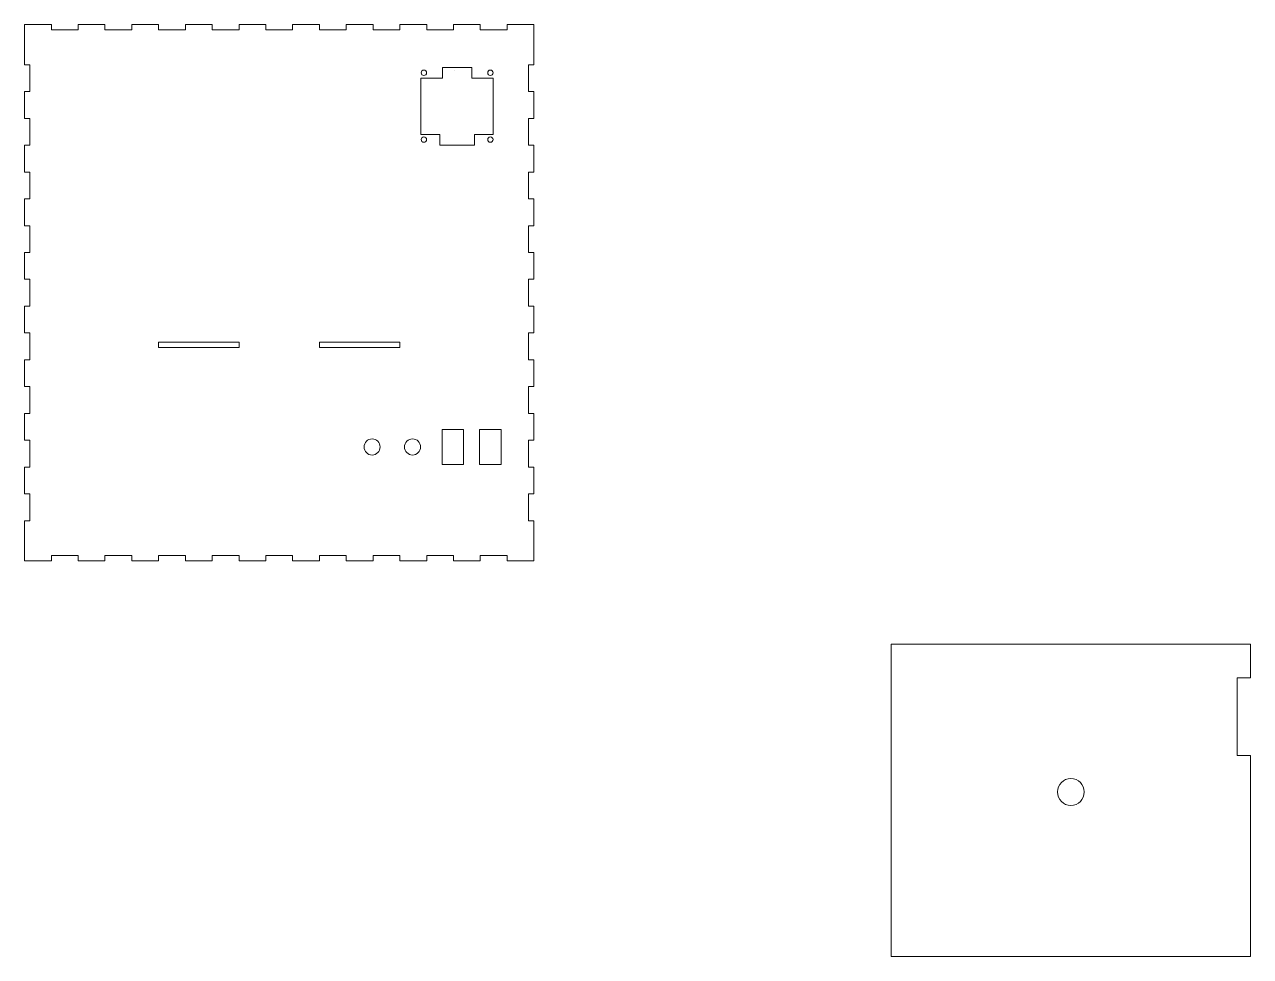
# Model space of a CAD drawing. Header units: millimetres. Extents: x 1605 to 2062, y -505 to -158.
import ezdxf

# ---------------------------------------------------------------- set-up
doc = ezdxf.new("R2010")
doc.units = ezdxf.units.MM
doc.header["$MEASUREMENT"] = 0
doc.layers.add('line', color=7, linetype='Continuous', lineweight=0)

msp = doc.modelspace()

# ---------------------------------------------------------------- linework, layer by layer
at = {"layer": 'line', "color": 250, "lineweight": 9, "true_color": 0x231f20}
msp.add_line((1765.49, -175.13), (1765.49, -175.13), dxfattribs=at)
for points in [[(1780.02, -177.87), (1780.02, -198.88), (1773.02, -198.88), (1773.02, -202.88), (1760.02, -202.88), (1760.02, -198.88), (1753.02, -198.88), (1753.02, -177.87), (1761.02, -177.87), (1761.02, -173.87), (1772.02, -173.87), (1772.02, -177.87)], [(1685.16, -278.27), (1655.16, -278.27), (1655.16, -276.27), (1685.16, -276.27)], [(1745.16, -278.27), (1715.16, -278.27), (1715.16, -276.27), (1745.16, -276.27)], [(1768.92, -321.87), (1760.92, -321.87), (1760.92, -308.87), (1768.92, -308.87)], [(1782.92, -321.87), (1774.92, -321.87), (1774.92, -308.87), (1782.92, -308.87)]]:
    msp.add_lwpolyline(points, close=True, dxfattribs=at)
for centre in [(1754.12, -175.87), (1778.92, -175.87), (1754.12, -200.78), (1778.92, -200.78)]:
    msp.add_circle(centre, 1, dxfattribs=at)
for points, knots in [([(1605.16, -157.87), (1605.16, -157.87), (1605.16, -172.87), (1605.16, -172.87), (1605.16, -172.87), (1607.16, -172.87), (1607.16, -172.87), (1607.16, -172.87), (1607.16, -182.87), (1607.16, -182.87), (1607.16, -182.87), (1605.16, -182.87), (1605.16, -182.87), (1605.16, -182.87), (1605.16, -192.87), (1605.16, -192.87), (1605.16, -192.87), (1607.16, -192.87), (1607.16, -192.87), (1607.16, -192.87), (1607.16, -202.87), (1607.16, -202.87), (1607.16, -202.87), (1605.16, -202.87), (1605.16, -202.87), (1605.16, -202.87), (1605.16, -212.87), (1605.16, -212.87), (1605.16, -212.87), (1607.16, -212.87), (1607.16, -212.87), (1607.16, -212.87), (1607.16, -222.87), (1607.16, -222.87), (1607.16, -222.87), (1605.16, -222.87), (1605.16, -222.87), (1605.16, -222.87), (1605.16, -232.87), (1605.16, -232.87), (1605.16, -232.87), (1607.16, -232.87), (1607.16, -232.87), (1607.16, -232.87), (1607.16, -242.87), (1607.16, -242.87), (1607.16, -242.87), (1605.16, -242.87), (1605.16, -242.87), (1605.16, -242.87), (1605.16, -252.87), (1605.16, -252.87), (1605.16, -252.87), (1607.16, -252.87), (1607.16, -252.87), (1607.16, -252.87), (1607.16, -262.87), (1607.16, -262.87), (1607.16, -262.87), (1605.16, -262.87), (1605.16, -262.87), (1605.16, -262.87), (1605.16, -272.87), (1605.16, -272.87), (1605.16, -272.87), (1607.16, -272.87), (1607.16, -272.87), (1607.16, -272.87), (1607.16, -282.87), (1607.16, -282.87), (1607.16, -282.87), (1605.16, -282.87), (1605.16, -282.87), (1605.16, -282.87), (1605.16, -292.87), (1605.16, -292.87), (1605.16, -292.87), (1607.16, -292.87), (1607.16, -292.87), (1607.16, -292.87), (1607.16, -302.87), (1607.16, -302.87), (1607.16, -302.87), (1605.16, -302.87), (1605.16, -302.87), (1605.16, -302.87), (1605.16, -312.87), (1605.16, -312.87), (1605.16, -312.87), (1607.16, -312.87), (1607.16, -312.87), (1607.16, -312.87), (1607.16, -322.87), (1607.16, -322.87), (1607.16, -322.87), (1605.16, -322.87), (1605.16, -322.87), (1605.16, -322.87), (1605.16, -332.87), (1605.16, -332.87), (1605.16, -332.87), (1607.16, -332.87), (1607.16, -332.87), (1607.16, -332.87), (1607.16, -342.87), (1607.16, -342.87), (1607.16, -342.87), (1605.16, -342.87), (1605.16, -342.87), (1605.16, -342.87), (1605.16, -352.87), (1605.16, -352.87), (1605.16, -352.87), (1605.16, -357.87), (1605.16, -357.87), (1605.16, -357.87), (1615.16, -357.87), (1615.16, -357.87), (1615.16, -357.87), (1615.16, -355.87), (1615.16, -355.87), (1615.16, -355.87), (1625.16, -355.87), (1625.16, -355.87), (1625.16, -355.87), (1625.16, -357.87), (1625.16, -357.87), (1625.16, -357.87), (1635.16, -357.87), (1635.16, -357.87), (1635.16, -357.87), (1635.16, -355.87), (1635.16, -355.87), (1635.16, -355.87), (1645.16, -355.87), (1645.16, -355.87), (1645.16, -355.87), (1645.16, -357.87), (1645.16, -357.87), (1645.16, -357.87), (1655.16, -357.87), (1655.16, -357.87), (1655.16, -357.87), (1655.16, -355.87), (1655.16, -355.87), (1655.16, -355.87), (1665.16, -355.87), (1665.16, -355.87), (1665.16, -355.87), (1665.16, -357.87), (1665.16, -357.87), (1665.16, -357.87), (1675.16, -357.87), (1675.16, -357.87), (1675.16, -357.87), (1675.16, -355.87), (1675.16, -355.87), (1675.16, -355.87), (1685.16, -355.87), (1685.16, -355.87), (1685.16, -355.87), (1685.16, -357.87), (1685.16, -357.87), (1685.16, -357.87), (1695.16, -357.87), (1695.16, -357.87), (1695.16, -357.87), (1695.16, -355.87), (1695.16, -355.87), (1695.16, -355.87), (1705.16, -355.87), (1705.16, -355.87), (1705.16, -355.87), (1705.16, -357.87), (1705.16, -357.87), (1705.16, -357.87), (1715.16, -357.87), (1715.16, -357.87), (1715.16, -357.87), (1715.16, -355.87), (1715.16, -355.87), (1715.16, -355.87), (1725.16, -355.87), (1725.16, -355.87), (1725.16, -355.87), (1725.16, -357.87), (1725.16, -357.87), (1725.16, -357.87), (1735.16, -357.87), (1735.16, -357.87), (1735.16, -357.87), (1735.16, -355.87), (1735.16, -355.87), (1735.16, -355.87), (1745.16, -355.87), (1745.16, -355.87), (1745.16, -355.87), (1745.16, -357.87), (1745.16, -357.87), (1745.16, -357.87), (1755.16, -357.87), (1755.16, -357.87), (1755.16, -357.87), (1755.16, -355.87), (1755.16, -355.87), (1755.16, -355.87), (1765.16, -355.87), (1765.16, -355.87), (1765.16, -355.87), (1765.16, -357.87), (1765.16, -357.87), (1765.16, -357.87), (1775.16, -357.87), (1775.16, -357.87), (1775.16, -357.87), (1775.16, -355.87), (1775.16, -355.87), (1775.16, -355.87), (1785.16, -355.87), (1785.16, -355.87), (1785.16, -355.87), (1785.16, -357.87), (1785.16, -357.87), (1785.16, -357.87), (1795.16, -357.87), (1795.16, -357.87), (1795.16, -357.87), (1795.16, -342.87), (1795.16, -342.87), (1795.16, -342.87), (1793.16, -342.87), (1793.16, -342.87), (1793.16, -342.87), (1793.16, -332.87), (1793.16, -332.87), (1793.16, -332.87), (1795.16, -332.87), (1795.16, -332.87), (1795.16, -332.87), (1795.16, -322.87), (1795.16, -322.87), (1795.16, -322.87), (1793.16, -322.87), (1793.16, -322.87), (1793.16, -322.87), (1793.16, -312.87), (1793.16, -312.87), (1793.16, -312.87), (1795.16, -312.87), (1795.16, -312.87), (1795.16, -312.87), (1795.16, -302.87), (1795.16, -302.87), (1795.16, -302.87), (1793.16, -302.87), (1793.16, -302.87), (1793.16, -302.87), (1793.16, -292.87), (1793.16, -292.87), (1793.16, -292.87), (1795.16, -292.87), (1795.16, -292.87), (1795.16, -292.87), (1795.16, -282.87), (1795.16, -282.87), (1795.16, -282.87), (1793.16, -282.87), (1793.16, -282.87), (1793.16, -282.87), (1793.16, -272.87), (1793.16, -272.87), (1793.16, -272.87), (1795.16, -272.87), (1795.16, -272.87), (1795.16, -272.87), (1795.16, -262.87), (1795.16, -262.87), (1795.16, -262.87), (1793.16, -262.87), (1793.16, -262.87), (1793.16, -262.87), (1793.16, -252.87), (1793.16, -252.87), (1793.16, -252.87), (1795.16, -252.87), (1795.16, -252.87), (1795.16, -252.87), (1795.16, -242.87), (1795.16, -242.87), (1795.16, -242.87), (1793.16, -242.87), (1793.16, -242.87), (1793.16, -242.87), (1793.16, -232.87), (1793.16, -232.87), (1793.16, -232.87), (1795.16, -232.87), (1795.16, -232.87), (1795.16, -232.87), (1795.16, -222.87), (1795.16, -222.87), (1795.16, -222.87), (1793.16, -222.87), (1793.16, -222.87), (1793.16, -222.87), (1793.16, -212.87), (1793.16, -212.87), (1793.16, -212.87), (1795.16, -212.87), (1795.16, -212.87), (1795.16, -212.87), (1795.16, -202.87), (1795.16, -202.87), (1795.16, -202.87), (1793.16, -202.87), (1793.16, -202.87), (1793.16, -202.87), (1793.16, -192.87), (1793.16, -192.87), (1793.16, -192.87), (1795.16, -192.87), (1795.16, -192.87), (1795.16, -192.87), (1795.16, -182.87), (1795.16, -182.87), (1795.16, -182.87), (1793.16, -182.87), (1793.16, -182.87), (1793.16, -182.87), (1793.16, -172.87), (1793.16, -172.87), (1793.16, -172.87), (1795.16, -172.87), (1795.16, -172.87), (1795.16, -172.87), (1795.16, -162.87), (1795.16, -162.87), (1795.16, -162.87), (1795.16, -157.87), (1795.16, -157.87), (1795.16, -157.87), (1785.16, -157.87), (1785.16, -157.87), (1785.16, -157.87), (1785.16, -159.87), (1785.16, -159.87), (1785.16, -159.87), (1775.16, -159.87), (1775.16, -159.87), (1775.16, -159.87), (1775.16, -157.87), (1775.16, -157.87), (1775.16, -157.87), (1765.16, -157.87), (1765.16, -157.87), (1765.16, -157.87), (1765.16, -159.87), (1765.16, -159.87), (1765.16, -159.87), (1755.16, -159.87), (1755.16, -159.87), (1755.16, -159.87), (1755.16, -157.87), (1755.16, -157.87), (1755.16, -157.87), (1745.16, -157.87), (1745.16, -157.87), (1745.16, -157.87), (1745.16, -159.87), (1745.16, -159.87), (1745.16, -159.87), (1735.16, -159.87), (1735.16, -159.87), (1735.16, -159.87), (1735.16, -157.87), (1735.16, -157.87), (1735.16, -157.87), (1725.16, -157.87), (1725.16, -157.87), (1725.16, -157.87), (1725.16, -159.87), (1725.16, -159.87), (1725.16, -159.87), (1715.16, -159.87), (1715.16, -159.87), (1715.16, -159.87), (1715.16, -157.87), (1715.16, -157.87), (1715.16, -157.87), (1705.16, -157.87), (1705.16, -157.87), (1705.16, -157.87), (1705.16, -159.87), (1705.16, -159.87), (1705.16, -159.87), (1695.16, -159.87), (1695.16, -159.87), (1695.16, -159.87), (1695.16, -157.87), (1695.16, -157.87), (1695.16, -157.87), (1685.16, -157.87), (1685.16, -157.87), (1685.16, -157.87), (1685.16, -159.87), (1685.16, -159.87), (1685.16, -159.87), (1675.16, -159.87), (1675.16, -159.87), (1675.16, -159.87), (1675.16, -157.87), (1675.16, -157.87), (1675.16, -157.87), (1665.16, -157.87), (1665.16, -157.87), (1665.16, -157.87), (1665.16, -159.87), (1665.16, -159.87), (1665.16, -159.87), (1655.16, -159.87), (1655.16, -159.87), (1655.16, -159.87), (1655.16, -157.87), (1655.16, -157.87), (1655.16, -157.87), (1645.16, -157.87), (1645.16, -157.87), (1645.16, -157.87), (1645.16, -159.87), (1645.16, -159.87), (1645.16, -159.87), (1635.16, -159.87), (1635.16, -159.87), (1635.16, -159.87), (1635.16, -157.87), (1635.16, -157.87), (1635.16, -157.87), (1625.16, -157.87), (1625.16, -157.87), (1625.16, -157.87), (1625.16, -159.87), (1625.16, -159.87), (1625.16, -159.87), (1615.16, -159.87), (1615.16, -159.87), (1615.16, -159.87), (1615.16, -157.87), (1615.16, -157.87), (1615.16, -157.87), (1605.16, -157.87), (1605.16, -157.87)], [0, 0, 0, 0, 1, 1, 1, 2, 2, 2, 3, 3, 3, 4, 4, 4, 5, 5, 5, 6, 6, 6, 7, 7, 7, 8, 8, 8, 9, 9, 9, 10, 10, 10, 11, 11, 11, 12, 12, 12, 13, 13, 13, 14, 14, 14, 15, 15, 15, 16, 16, 16, 17, 17, 17, 18, 18, 18, 19, 19, 19, 20, 20, 20, 21, 21, 21, 22, 22, 22, 23, 23, 23, 24, 24, 24, 25, 25, 25, 26, 26, 26, 27, 27, 27, 28, 28, 28, 29, 29, 29, 30, 30, 30, 31, 31, 31, 32, 32, 32, 33, 33, 33, 34, 34, 34, 35, 35, 35, 36, 36, 36, 37, 37, 37, 38, 38, 38, 39, 39, 39, 40, 40, 40, 41, 41, 41, 42, 42, 42, 43, 43, 43, 44, 44, 44, 45, 45, 45, 46, 46, 46, 47, 47, 47, 48, 48, 48, 49, 49, 49, 50, 50, 50, 51, 51, 51, 52, 52, 52, 53, 53, 53, 54, 54, 54, 55, 55, 55, 56, 56, 56, 57, 57, 57, 58, 58, 58, 59, 59, 59, 60, 60, 60, 61, 61, 61, 62, 62, 62, 63, 63, 63, 64, 64, 64, 65, 65, 65, 66, 66, 66, 67, 67, 67, 68, 68, 68, 69, 69, 69, 70, 70, 70, 71, 71, 71, 72, 72, 72, 73, 73, 73, 74, 74, 74, 75, 75, 75, 76, 76, 76, 77, 77, 77, 78, 78, 78, 79, 79, 79, 80, 80, 80, 81, 81, 81, 82, 82, 82, 83, 83, 83, 84, 84, 84, 85, 85, 85, 86, 86, 86, 87, 87, 87, 88, 88, 88, 89, 89, 89, 90, 90, 90, 91, 91, 91, 92, 92, 92, 93, 93, 93, 94, 94, 94, 95, 95, 95, 96, 96, 96, 97, 97, 97, 98, 98, 98, 99, 99, 99, 100, 100, 100, 101, 101, 101, 102, 102, 102, 103, 103, 103, 104, 104, 104, 105, 105, 105, 106, 106, 106, 107, 107, 107, 108, 108, 108, 109, 109, 109, 110, 110, 110, 111, 111, 111, 112, 112, 112, 113, 113, 113, 114, 114, 114, 115, 115, 115, 116, 116, 116, 117, 117, 117, 118, 118, 118, 119, 119, 119, 120, 120, 120, 121, 121, 121, 122, 122, 122, 123, 123, 123, 124, 124, 124, 125, 125, 125, 126, 126, 126, 127, 127, 127, 128, 128, 128, 129, 129, 129, 130, 130, 130, 131, 131, 131, 132, 132, 132, 133, 133, 133, 134, 134, 134, 135, 135, 135, 136, 136, 136, 137, 137, 137, 138, 138, 138, 139, 139, 139, 140, 140, 140, 141, 141, 141, 142, 142, 142, 143, 143, 143, 144, 144, 144, 145, 145, 145, 146, 146, 146, 147, 147, 147, 148, 148, 148, 149, 149, 149, 150, 150, 150, 150]), ([(1734.81, -318.37), (1734.81, -318.37), (1734.81, -318.37), (1734.81, -318.37), (1733.15, -318.37), (1731.81, -317.02), (1731.81, -315.37), (1731.81, -315.37), (1731.81, -315.37), (1731.81, -315.37), (1731.81, -313.71), (1733.15, -312.37), (1734.81, -312.37), (1734.81, -312.37), (1734.81, -312.37), (1734.81, -312.37), (1736.47, -312.37), (1737.81, -313.71), (1737.81, -315.37), (1737.81, -315.37), (1737.81, -315.37), (1737.81, -315.37), (1737.81, -317.02), (1736.47, -318.37), (1734.81, -318.37)], [0, 0, 0, 0, 1, 1, 1, 2, 2, 2, 3, 3, 3, 4, 4, 4, 5, 5, 5, 6, 6, 6, 7, 7, 7, 8, 8, 8, 8]), ([(1749.88, -318.37), (1749.88, -318.37), (1749.88, -318.37), (1749.88, -318.37), (1748.22, -318.37), (1746.88, -317.02), (1746.88, -315.37), (1746.88, -315.37), (1746.88, -315.37), (1746.88, -315.37), (1746.88, -313.71), (1748.22, -312.37), (1749.88, -312.37), (1749.88, -312.37), (1749.88, -312.37), (1749.88, -312.37), (1751.54, -312.37), (1752.88, -313.71), (1752.88, -315.37), (1752.88, -315.37), (1752.88, -315.37), (1752.88, -315.37), (1752.88, -317.02), (1751.54, -318.37), (1749.88, -318.37)], [0, 0, 0, 0, 1, 1, 1, 2, 2, 2, 3, 3, 3, 4, 4, 4, 5, 5, 5, 6, 6, 6, 7, 7, 7, 8, 8, 8, 8]), ([(2057.44, -401.44), (2057.44, -401.44), (2057.44, -430.44), (2057.44, -430.44), (2057.44, -430.44), (2062.43, -430.44), (2062.43, -430.44), (2062.42, -454.74), (2062.42, -479.04), (2062.41, -503.34), (2062.41, -503.34), (2062.43, -503.34), (2062.43, -503.34), (2062.43, -503.34), (2062.43, -505.34), (2062.43, -505.34), (2062.43, -505.34), (1928.42, -505.34), (1928.42, -505.34), (1928.42, -505.34), (1928.42, -503.34), (1928.42, -503.34), (1928.42, -503.34), (1928.41, -503.34), (1928.41, -503.34), (1928.41, -503.34), (1928.44, -388.94), (1928.44, -388.94), (1928.44, -388.94), (2062.44, -388.94), (2062.44, -388.94), (2062.44, -393.1), (2062.43, -397.27), (2062.43, -401.44), (2062.43, -401.44), (2057.44, -401.44), (2057.44, -401.44)], [0, 0, 0, 0, 1, 1, 1, 2, 2, 2, 3, 3, 3, 4, 4, 4, 5, 5, 5, 6, 6, 6, 7, 7, 7, 8, 8, 8, 9, 9, 9, 10, 10, 10, 11, 11, 11, 12, 12, 12, 12]), ([(1995.44, -449.01), (1995.44, -449.01), (1995.44, -449.01), (1995.44, -449.01), (1992.68, -449.01), (1990.44, -446.77), (1990.44, -444.01), (1990.44, -444.01), (1990.44, -444.01), (1990.44, -444.01), (1990.44, -441.25), (1992.68, -439.01), (1995.44, -439.01), (1995.44, -439.01), (1995.44, -439.01), (1995.44, -439.01), (1998.2, -439.01), (2000.44, -441.25), (2000.44, -444.01), (2000.44, -444.01), (2000.44, -444.01), (2000.44, -444.01), (2000.44, -446.77), (1998.2, -449.01), (1995.44, -449.01)], [0, 0, 0, 0, 1, 1, 1, 2, 2, 2, 3, 3, 3, 4, 4, 4, 5, 5, 5, 6, 6, 6, 7, 7, 7, 8, 8, 8, 8])]:
    msp.add_open_spline(points, degree=3, knots=knots, dxfattribs=at)

doc.saveas('drawing.dxf')
